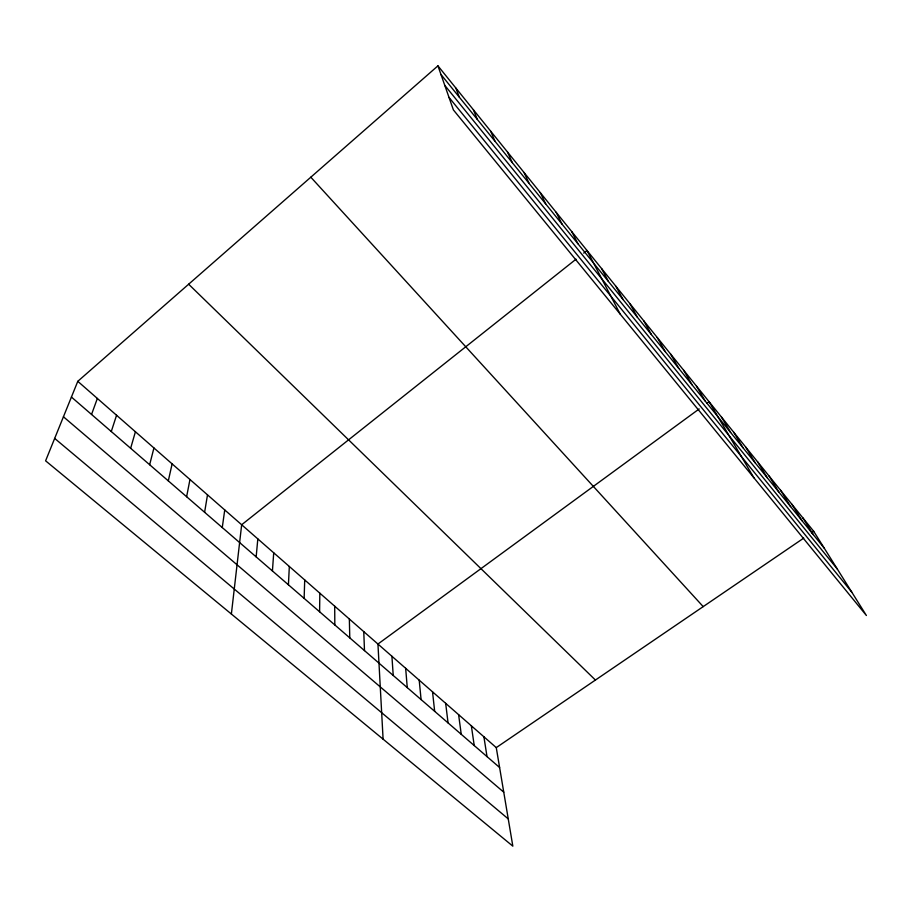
<?xml version="1.0" encoding="UTF-8"?>
<svg xmlns="http://www.w3.org/2000/svg" width="912" height="912" viewBox="0 0 912 912"><rect width="100%" height="100%" fill="white"/><g stroke="black" fill="none" stroke-linecap="round" stroke-linejoin="round"><path stroke-width="1.37" d="M319.599 611.77L319.827 593.176M304.141 598.397L304.711 579.929M288.42 584.797L289.332 566.477M272.426 570.958L273.714 552.797M256.158 556.89L257.822 538.901M231.374 614.038L241.669 524.753L576.065 259.168M222.266 527.558L224.74 509.933M204.607 512.282L207.503 494.851M186.618 496.721L189.97 479.495M168.31 480.875L172.117 463.877M149.648 464.732L153.934 447.963M130.644 448.294L135.421 431.752M111.275 431.536L116.565 415.256M91.542 414.458L97.367 398.441M77.794 381.319L45.6 460.822L512.829 846.154L496.265 747.612L77.794 381.319L437.931 65.846L813.709 531.32L866.4 615.509L453.401 109.919L437.931 65.846M583.714 253.091L586.986 250.492L620.251 314.184M699.185 408.941L377.944 644.043L383.097 739.165M706.88 403.309L709.069 401.702L753.916 477.808M496.265 747.612L803.734 538.114M811.486 532.825L813.709 531.32M54.674 438.41L508.246 818.885M63.43 416.773L503.755 792.175M71.421 397.051L499.616 767.516M188.647 284.213L595.422 680.044M310.81 177.202L703.198 606.617M448.989 97.367L851.728 592.07M440.952 74.476L824.277 548.215M444.771 85.352L837.433 569.213M802.822 517.834L813.242 534.569M791.764 504.142L802.024 520.706M780.535 490.223L790.624 506.616M769.112 476.075L779.03 492.286M757.496 461.689L767.231 477.717M745.697 447.074L755.25 462.897M733.693 432.208L743.041 447.815M721.483 417.08L730.637 432.482M696.437 386.061L705.158 400.995M683.59 370.147L692.083 384.83M670.525 353.959L678.767 368.368M657.21 337.474L665.213 351.622M643.667 320.693L651.407 334.556M629.884 303.616L637.351 317.182M615.851 286.231L623.021 299.489M601.555 268.527L608.441 281.455M571.699 231.557L577.946 243.778M556.126 212.257L562.02 224.101M540.235 192.569L545.775 204.014M524.024 172.493L529.188 183.529M507.494 152.019L512.27 162.61M490.633 131.134L494.999 141.269M473.419 109.816L477.364 119.472M455.852 88.054L459.352 97.208M483.896 736.782L487.019 756.618M471.344 725.792L474.229 745.549M458.599 714.643L461.244 734.32M445.66 703.312L448.066 722.92M432.527 691.82L434.671 711.337M419.201 680.147L421.082 699.572M405.658 668.302L407.265 687.625M391.909 656.264L393.232 675.484M363.763 631.628L364.492 650.621M349.353 619.009L349.775 637.876M334.704 606.195L334.818 624.937"/></g></svg>
